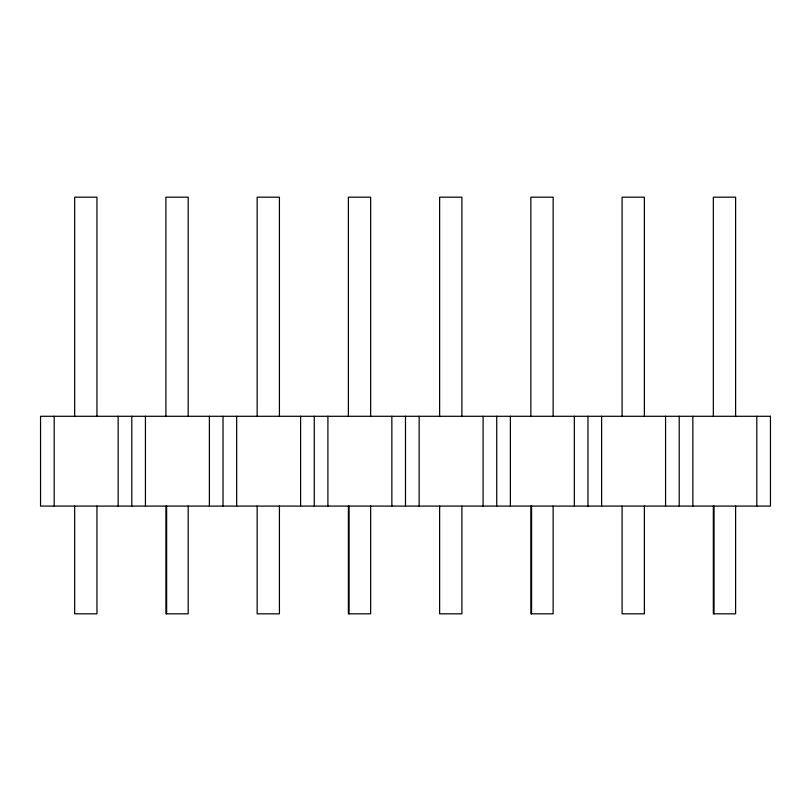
<?xml version="1.0" encoding="UTF-8"?>
<svg xmlns="http://www.w3.org/2000/svg" width="811" height="811" viewBox="0 0 811 811"><rect width="100%" height="100%" fill="white"/><g stroke="black" fill="none" stroke-linecap="round" stroke-linejoin="round"><path stroke-width="1.22" d="M756.805 416.286L756.805 506.084M735.607 416.286L735.607 197.174L713.335 197.174L713.335 416.286M735.607 506.084L735.607 613.826L713.335 613.826L713.335 506.084M714.055 506.084L714.055 613.826M692.858 416.286L692.858 506.084M679.212 416.286L679.212 506.084M665.567 416.286L665.567 506.084M644.37 416.286L644.37 197.174L622.098 197.174L622.098 416.286M644.37 506.084L644.37 613.826L622.098 613.826L622.098 506.084M601.62 416.286L601.62 506.084M587.975 416.286L587.975 506.084M574.33 416.286L574.33 506.084M553.132 416.286L553.132 197.174L530.86 197.174L530.86 416.286M553.132 506.084L553.132 613.826L530.86 613.826L530.86 506.084M531.58 506.084L531.58 613.826M510.383 416.286L510.383 506.084M496.737 416.286L496.737 506.084M483.092 416.286L483.092 506.084M461.895 416.286L461.895 197.174L439.623 197.174L439.623 416.286M461.895 506.084L461.895 613.826L439.623 613.826L439.623 506.084M419.145 416.286L419.145 506.084M405.5 416.286L405.5 506.084M391.855 416.286L391.855 506.084M370.657 416.286L370.657 197.174L348.385 197.174L348.385 416.286M370.657 506.084L370.657 613.826L348.385 613.826L348.385 506.084M349.105 506.084L349.105 613.826M327.908 416.286L327.908 506.084M314.262 416.286L314.262 506.084M300.617 416.286L300.617 506.084M279.42 416.286L279.42 197.174L257.148 197.174L257.148 416.286M279.42 506.084L279.42 613.826L257.148 613.826L257.148 506.084M236.67 416.286L236.67 506.084M223.025 416.286L223.025 506.084M209.38 416.286L209.38 506.084M188.182 416.286L188.182 197.174L165.91 197.174L165.91 416.286M188.182 506.084L188.182 613.826L165.91 613.826L165.91 506.084M166.63 506.084L166.63 613.826M145.433 416.286L145.433 506.084M131.787 416.286L131.787 506.084M118.142 416.286L118.142 506.084M96.945 416.286L96.945 197.174L74.673 197.174L74.673 416.286M96.945 506.084L96.945 613.826L74.673 613.826L74.673 506.084M54.195 416.286L54.195 506.084M770.45 416.286L40.55 416.286L40.55 506.084L770.45 506.084L770.45 416.286"/></g></svg>
